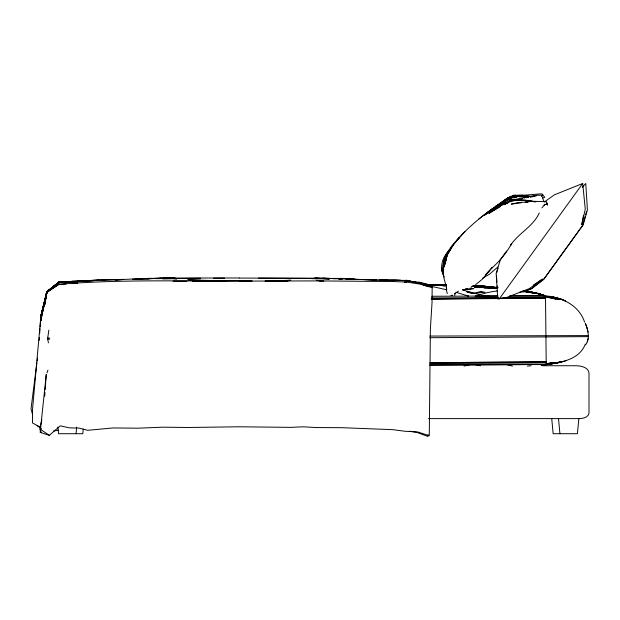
<?xml version="1.0" encoding="UTF-8"?>
<svg xmlns="http://www.w3.org/2000/svg" width="620" height="620" viewBox="0 0 620 620"><rect width="100%" height="100%" fill="white"/><g stroke="black" fill="none" stroke-linecap="round" stroke-linejoin="round"><path stroke-width="0.93" d="M443.502 267.491L443.54 264.415M428.071 434.612L428.064 436.519L416.609 432.318L409.471 431.195M444.765 265.228L444.796 261.95L444.153 266.104M432.163 286.889L432.039 302.63L430.396 328.515L429.272 435.721L417.872 431.985L404.976 431.257L392.584 429.644L341.798 427.692L316.068 427.552L303.366 426.808L290.579 427.358L239.235 426.785L188.007 427.49L162.897 427.18L137.95 428.188L112.941 427.947L87.691 430.311L79.127 428.094L69.704 427.885L60.21 425.87L49.29 435.325L40.176 432.404L46.26 374.395L45.159 389.6M39.176 340.372L39.378 337.474M39.649 333.606L39.99 328.778M40.122 326.849L40.525 321.051M44.686 396.25L44.958 392.445M443.695 264.104L447.198 254.425C445.044 259.121 442.649 264.329 443.664 269.607M46.376 296.98L46.523 295.097L40.556 319.928L32.535 409.231L32.542 423.011L40.153 427.064L41.897 419.74M76.035 433.713L76.655 427.103M83.251 428.993L82.809 433.713L58.551 433.713L57.931 427.103M578.84 418.608L577.414 433.713L553.156 433.713L551.738 418.608M443.532 267.925L443.796 262.407L443.618 266.305M46.965 372.884L47.941 370.148M444.517 265.065L445.873 258.656L447.586 254.743L444.393 263.461L443.874 267.267M445.462 257.781L443.99 262.214L443.54 267.468M36.898 362.855L31 408.867L32.48 414.183M37.146 360.933L37.518 358.058M444.811 258.176L444.602 259.672L444.928 258.23M44.826 304.629L46.57 292.214L58.954 284.355C123.155 278.954 187.751 281.558 252.123 281.038L239.227 281.1L316.533 280.906L393.762 281.542L406.681 282.092L419.585 284.053L432.388 287.757M443.99 262.214L443.308 265.748L443.579 269.312M45.345 301.971L46.748 292.531L59.094 283.014L46.864 292.377L41.478 317.339L46.725 293.299M443.502 265.236L444.191 261.09L443.703 263.585M44.601 304.885L46.748 292.531L58.954 284.355L66.356 283.937M44.741 304.374L46.864 292.377M583.42 215.713L581.808 224.696L585.264 209.126L582.699 183.481L554.334 194.866L544.321 201.988M443.858 263.461L444.168 261.772M444.106 265.996L446.354 257.788L445.114 261.4M48.864 330.103L47.562 339.132L49.732 339.125M444.067 265.011C441.045 273.094 445.354 281.124 446.671 289.075M42.927 309.372L46.911 291.981L58.993 281.984L61.783 281.914M40.866 320.354L40.858 317.378L46.849 291.826L59.016 282.03L46.864 291.997L40.796 317.37L46.849 291.826L59.016 282.03L46.864 291.904L40.633 317.053L40.734 320.013L40.657 317.06L46.826 291.764L59.001 281.945L123.318 279.349L115.956 279.93M40.843 317.456L46.826 291.764M40.765 317.215L40.811 320.106L40.765 317.215L46.864 291.88L58.288 282.953L56.156 284.944M444.618 264.694L446.532 258.749L443.819 265.748M40.68 317.115L46.849 291.826L40.657 317.06L40.734 320.098L40.695 317.2L46.833 291.888L58.311 282.821L49.763 289.695M40.749 320.137L41.199 318.308M443.602 263.725L444.618 259.772L447.764 253.216L444.315 260.935M585.171 216.38L582.583 225.556L543.693 279.364L531.464 288.765L526.109 290.912M585.691 214.543L586.474 211.792M496.667 272.815L498.069 268.282M585.35 344.162C578.468 361.569 557.132 362.778 541.307 365.599M585.575 344.922L587.287 341.899L588.613 335.583L429.815 336.071M587.287 341.899L588.287 338.768M445.222 257.711L448.779 250.472M445.09 257.509L446.276 254.13L445.106 257.37M445.3 259.431L446.834 255.727L451.298 248.202C447.5 253.82 442.951 260.144 443.594 267.305M541.57 196.106L542.632 194.843M445.757 255.448L447.276 252.945C444.183 257.509 442.463 263.167 443.587 268.662M445.966 256.579L450.856 248.349L453.762 244.621C448.748 251.573 442.51 259.338 443.385 268.452M539.284 213.001C533.045 226.742 518.398 233.136 510.43 245.543L511.608 243.738C506.292 253.138 499.449 261.578 491.234 268.576M541.919 207.832L545.05 204.259L544.058 205.127L545.461 204.306L547.499 204.135L546.375 201.655L529.41 201.221L525.194 202.298L527.868 201.934M582.699 183.481L498.976 299.313M504.052 200.919L500.449 203.569L508.237 197.819C484.918 213.11 462.21 230.462 446.292 253.797C441.332 260.462 439.758 269.778 444.377 277.055M506.587 251.085L500.41 259.625L496.155 273.342L497.752 298.949M450.81 247.543L464.837 231.609M489.025 271.002L485.623 274.776L492.311 267.383L482.445 279.116L475.726 284.596M451.608 246.675L459.211 237.692L456.932 240.157M582.265 187.426L585.768 183.481L587.411 209.87L583.226 224.696L543.942 279.047L531.588 288.54L525.458 291.005M497.806 267.026L489.443 274.218L482.569 278.178M56.094 284.913L58.908 282.301L61.69 282.232M48.337 290.834L46.911 291.981L58.327 282.89M46.841 291.865L58.993 282.115L61.768 282.015M503.742 201.144L505.959 199.423M492.629 208.568L478.826 218.93M505.494 199.857L511.508 196.664M533.262 285.185L542.523 279.047L529.317 288.641L506.858 297.36M505.936 201.725L499.852 205.615C506.207 200.237 514.011 195.385 522.707 196.618L519.265 196.834M499.658 204.065L484.46 214.729L506.602 198.671L511.167 196.393M506.214 200.601L507.671 199.718M504.726 201.5L483.84 215.636L498.86 205.662L498.279 205.995C505.998 197.501 517.646 193.99 528.682 196.92M508.764 197.586L505.502 199.531L513.096 195.377L522.559 195.261L532.347 196.532M508.33 201.794L511.988 199.896L504.734 203.058L488.917 213.381L500.673 206.429M499.704 203.965L495.985 205.933L500.782 203.445M509.648 197.648L502.347 202.05L509.485 197.462L513.453 196.16L510.415 197.346M458.389 291.191L454.638 293.857L455.111 293.252L454.755 295.391M507.431 198.129L514.15 195.471L520.405 195.277L518.049 195.657M510.345 200.671L514.205 199.121L521.668 200.508L519.839 200.516M510.632 200.516L513.143 199.315M470.867 287.409L471.464 287.122M508.749 200.082L510.896 199.082M546.313 202.345L547.398 205.259M510.71 198.23L513.011 197.183M505.3 203.476L501.2 205.305L504.603 203.871M507.819 203.042L504.06 204.701C513.058 198.764 524.683 199.291 534.727 201.841M524.202 197.974L526.403 197.106L516.398 199.183M508.191 201.516L514.034 199.779M404.635 282.449L406.457 281.86L404.643 282.34M497.565 290.896A152.101 128.34 89.4 0 0 486.669 292.795L475.129 296.073L497.767 295.996M566.269 360.623L561.534 362.057A110.833 110.833 0 0 1 551.459 363.762L546.22 363.793L549.909 363.064L556.605 363.033L551.459 363.769M546.228 364.258L541.446 365.583M474.409 287.502L487.638 287.502L474.409 287.502C482.096 287.757 489.684 286.959 497.395 288.447M542.694 197.927L544.507 197.454L544.329 196.827L542.322 194.029L541.152 193.835L519.397 195.595M469.154 364.854L464.008 366.071M513.779 196.834L523.319 196.153L526.132 196.672M311.891 278.752L316.479 277.737L334.87 278.698M541.64 365.506L546.228 364.498L545.499 295.748L533.898 292.578A152.52 128.689 89.4 0 0 526.341 291.214M511.965 200.764L510.074 201.151C518.475 198.857 527.364 200.617 535.773 201.856M526.519 202.422L527.946 202.151M546.902 363.785L550.746 363.064M547.576 363.785L551.567 363.056M314.658 278.76L329.367 278.892L316.502 278.264L239.274 278.062M548.22 363.777L552.358 363.056M53.607 431.001L58.303 430.195M467.697 289.029L462.411 289.935L473.835 288.556L468.813 289.238L465.481 288.649M548.832 363.777L553.11 363.056M552.04 363.343L559.976 362.065L549.917 363.769M404.643 280.558L406.48 280.263L429.358 285.425L406.48 280.387L403.721 280.565M550.366 363.769L555.009 363.041M528.038 201.926L518.63 202.523L511.244 204.104L521.436 202.756M550.746 363.769L560.875 362.065M544.631 364.738L546.228 364.498L430.117 365.025M521.335 198.756L522.738 198.547M551.056 363.769L561.433 362.057L551.413 363.769M541.283 365.234L543.833 364.862M551.273 363.769L556.241 363.041M312.837 278.744L315.588 278.365M515.003 197.416L516.731 197.175M85.754 281.139L97.689 279.566L104.989 280.015M450.864 295.43L452.639 295.213M522.582 195.254L514.933 195.835L522.652 195.339L526.496 196.315M273.288 281.17L290.764 280.248L265.027 281.085L287.99 281.17M156.449 278.737L161.053 278.21M527.418 366.126L531.123 365.699M524.272 200.554L526.024 200.361L529.41 201.136M115.033 279.953L136.175 278.783L149.064 278.938L136.175 279.008L149.056 278.326L161.967 278.465L149.064 278.651L161.967 278L176.708 278.744L161.967 278M173.026 281.17L186.806 281.162M513.096 195.377L515.514 195.176M77.469 281.185L97.727 280.488M86.676 281.154L93.124 280.767M70.044 281.922L59.055 282.379L71.92 281.635L77.407 283.077L71.943 281.798L76.516 283.03M512.911 200.57L517.506 200.601M59.047 282.356L64.581 282.069M70.106 281.774L71.951 281.681L69.184 281.805M425.452 285.254L446.354 284.828M102.184 279.93L122.404 279.604M149.986 278.682L161.053 278.147M425.025 285.169L441.432 284.844M65.48 281.79L84.824 281.007L81.15 281.185M61.783 282.193L59.024 282.247L64.565 282.007M59.047 282.232L84.793 281.387L72.842 281.782M423.654 285.208L435.054 284.921M59.04 282.317L64.558 282.1M158.286 278.69L161.045 278.582M71.928 281.589L84.831 281.1L71.935 281.108M176.723 278.628L174.887 278.178L163.82 278.117L174.879 278.365L163.812 278.512L174.863 278.031L239.258 277.985M424.599 285.316L443.478 284.812M68.223 281.774L71.912 281.635M444.804 286.316L441.82 285.464L430.536 285.27M132.517 279.31L142.616 278.946M425.049 285.138L431.9 285.006M430.745 284.991L436.441 284.967L427.909 285.27L437.41 285.13M427.87 285.154L433.589 284.967L425.064 285.371L437.216 285.324L431.458 285.347M428.257 285.216L436.441 284.967M58.993 282.348L61.752 282.271M435.294 285.107L441.82 285.464L424.072 285.161M437.325 285.138L428.676 285.355L437.309 285.208M495.55 288.277L483.91 287.75L489.188 287.618L487.932 287.502M429.644 285.293L427.769 285.339M163.812 278.512L174.879 278.272L176.716 278.729L161.959 278.682L200.617 278.225M437.472 285.216L429.978 285.347L437.55 285.239M163.812 278.651L174.863 278.488M440.921 284.898L446.121 284.851M430.9 285.347L437.844 285.239M239.281 280.736L192.332 281.17M429.606 365.041L546.228 364.467L544.314 364.475M303.676 278.527L315.603 278.419L258.587 278.124M431.357 298.747L499.085 298.181M501.014 298.166L545.523 297.794M431.357 298.894L499.085 298.36M501.022 298.344L545.523 297.995M213.474 281.031L226.385 280.938L187.736 279.829L200.601 280.279M543.593 295.81C560.573 296.29 579.096 304.955 584.598 322.16M431.35 297.957L498.108 297.538M502.944 297.507L545.515 297.236M431.357 299.065L545.53 298.22M213.505 278.225L224.549 278.171M431.776 296.275L498.093 296.011M509.702 295.957L545.507 295.849M558.744 299.072L549.212 296.748L545.515 296.763L549.219 297.755L555.923 297.724L550.754 296.74L550.041 296.74L560.216 299.072M49.67 338.078L47.508 338.086L48.43 342.829M429.831 337.714L588.628 336.629L587.093 327.608L585.35 323.299M430.102 363.599L546.212 362.925M510.097 295.949L545.499 295.794L543.066 295.027M322.919 278.147L336.714 278.698M542.337 365.738L576.182 365.738C580.994 365.839 588.124 367.195 589 372.884L589 413.207C588.372 417.438 583.079 418.492 579.499 418.608L428.404 418.608M427.041 285.185L432.969 285.192M406.441 280.434L379.029 280.031M474.874 285.99L476.703 286.006M481.732 296.12L489.281 296.174M110.453 279.519L122.411 279.62M414.005 282.108L419.554 282.17L432.365 285.556M361.553 279.519L377.192 279.922M103.106 280.24L104.943 280.263M475.478 285.836L482.306 286.122L475.393 285.68L478.036 285.905M406.449 280.55L380.827 280.077L393.716 280.627L329.367 278.426L342.248 278.396L355.113 279.287L345.913 279.031L376.27 279.922M379.029 279.976L393.623 280.565M537.168 293.663L525.768 291.795L529.124 291.912L537.168 293.663L525.768 291.795L522.273 291.919A68.278 57.621 89.4 0 0 519.661 292.183M483.91 287.75L495.147 288.238M380.866 280.101L392.716 280.535M322.912 278.388L329.352 278.62M484.383 287.137L471.626 286.425M489.785 287.231L493.024 287.378M495.132 287.688L497.635 287.812L494.783 287.517M338.551 278.907L342.232 279.116L338.551 278.837M473.703 285.409L497.689 287.68L489.025 286.564M213.489 280.938L217.171 281.162M474.819 285.51L497.759 287.688M474.858 285.471L484.421 286.13M484.011 286.246L493.962 287.223M75.562 283.03L71.904 282.743L73.741 283.046M484.189 286.277L490.466 286.828M494.868 287.788L497.395 288.029M425.901 285.828L433.512 286.82L446.857 289.827M483.732 286.146L486.568 286.425M529.124 291.912L540.562 294.159L532.464 292.276A66.015 55.691 89.4 0 1 542.314 294.787M479.26 287.238L482.639 287.61M323.865 281.124L316.502 280.294L321.083 281.216M495.318 287.393L497.969 287.726M495.07 287.324L497.689 287.68M431.094 285.572C416.772 282.03 402.008 279.209 387.198 280.55C401.411 279.364 415.656 281.651 429.335 285.433M528.279 197.54L524.009 197.633L536.471 195.269L541.547 195.176L544.081 201.779M407.394 280.821L409.231 281.147M411.068 281.48L426.583 284.797M407.387 280.705L430.241 285.611L419.306 282.89M419.314 282.96L411.075 281.457L430.203 285.417M532.588 196.773L525.745 196.091L528.193 196.858M560.906 299.065L565.642 301.064L560.868 299.065A79.918 79.918 0 0 0 557.589 298.158A81.987 81.987 0 0 0 550.754 296.74L560.767 299.065L550.351 296.74M550.568 296.74L555.551 297.724M538.486 293.865L540.888 294.361L533.898 292.578A152.675 128.821 89.4 0 0 522.962 290.78M543.097 295.26L545.499 295.748M475.858 364.824L480.461 365.792M550.591 296.941L552.459 297.337M473.796 293.26L466.666 291.71L472.153 293.632M548.692 296.748L559.31 299.072L554.319 297.732M419.306 282.813L431.187 285.456M528.155 200.857L529.798 201.229M548.126 296.748L557.411 299.08L547.514 296.755M512.469 366.102L506.036 364.444M530.673 292.353L526.039 291.26L531.642 292.121L532.526 292.787M463.419 290.191L479.717 294.639M71.881 281.844L76.469 282.976M546.863 296.755L555.869 299.088L546.197 296.763M420.228 283.193L426.599 284.836M455.855 292.221L468.433 296.104L466.945 295.608M49.29 435.325L39.533 428.714L41.307 432.357M37.084 425.63L41.587 428.963M443.625 274.722L441.936 270.909L441.595 267.848L443.091 273.257M585.389 323.299L588.217 332.08M494.008 287.703L494.14 288.106M447.284 293.586L446.385 289.966L446.431 285.091L446.478 288.044M443.587 272.8L442.967 268.491L443.385 264.221L443.657 267.429M558.511 418.608L559.93 433.713M496.496 275.598L496.907 282.162M497.139 285.921L497.263 287.796M40.951 320.501L40.904 317.618L40.951 320.509M40.858 317.378L40.897 320.276M41.036 317.611L41.059 320.501M443.478 265.453L443.486 268.057M550.754 296.74A81.422 81.422 0 0 1 557.589 298.158M543.12 295.089A66.015 55.691 89.4 0 1 545.507 296.096M529.348 291.958A68.58 57.846 89.4 0 1 538.005 293.454M538.857 293.686A68.58 57.846 89.4 0 1 542.252 294.779M46.872 292.648L46.516 294.547L46.872 292.648M506.772 199.687L504.796 200.818L509.175 198.353L506.772 199.687M512.624 196.238L509.648 197.447L516.941 195.533L512.624 196.238M534.006 195.974L530.085 196.974L536.548 195.625L534.006 195.974M480.996 291.47L474.54 293.058L485.034 292.338L480.996 291.47M316.479 278.264L314.65 278.62L316.479 278.264M142.631 278.992L136.191 279.178L142.623 278.985M480.221 286.711L475.308 286.804L472.518 285.975L480.221 286.711M546.197 361.879L430.094 362.685L546.197 361.879M329.36 278.69L322.958 278.558L329.36 278.69M409.254 281.108L407.418 280.783L409.246 281.124M41.106 319.842L41.075 317.913L41.098 319.85"/></g></svg>
